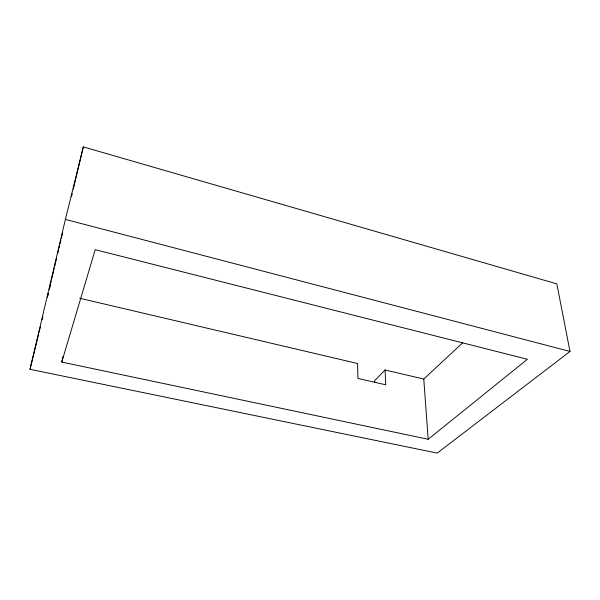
<?xml version="1.0" encoding="UTF-8"?>
<svg xmlns="http://www.w3.org/2000/svg" width="600" height="600" viewBox="0 0 600 600"><rect width="100%" height="100%" fill="white"/><g stroke="black" fill="none" stroke-linecap="round" stroke-linejoin="round"><path stroke-width="0.9" d="M61.77 362.07L95.205 249.675L527.393 359.28L428.175 439.275L61.77 362.07L62.977 356.603M30 369.3L65.4 219.405L83.31 146.887L556.822 283.875L570 351.45L437.213 453.112L30 369.3L38.64 334.14M48.218 293.603L47.355 297.233L48.24 293.632M49.29 289.065L51.225 280.905M51.653 279.09L54.233 268.2M54.66 266.385L56.595 258.225M57.668 253.688L58.523 250.058M58.957 248.25L59.602 245.528M60.03 243.712L60.885 240.083M71.588 196.298L72.225 193.605M73.29 189.113L83.31 146.887M49.35 289.14L50.01 286.44M39.082 332.34L40.41 326.925M42.18 319.718L42.848 317.01M61.32 238.267L62.64 232.92M462.75 342.743L423.772 379.058L385.103 369.975L374.587 380.782L374.647 382.605M79.718 298.252L357.608 363.517L357.907 378.428L385.732 384.795L385.103 369.975M65.4 219.405L570 351.45M423.772 379.058L428.175 439.275"/></g></svg>
